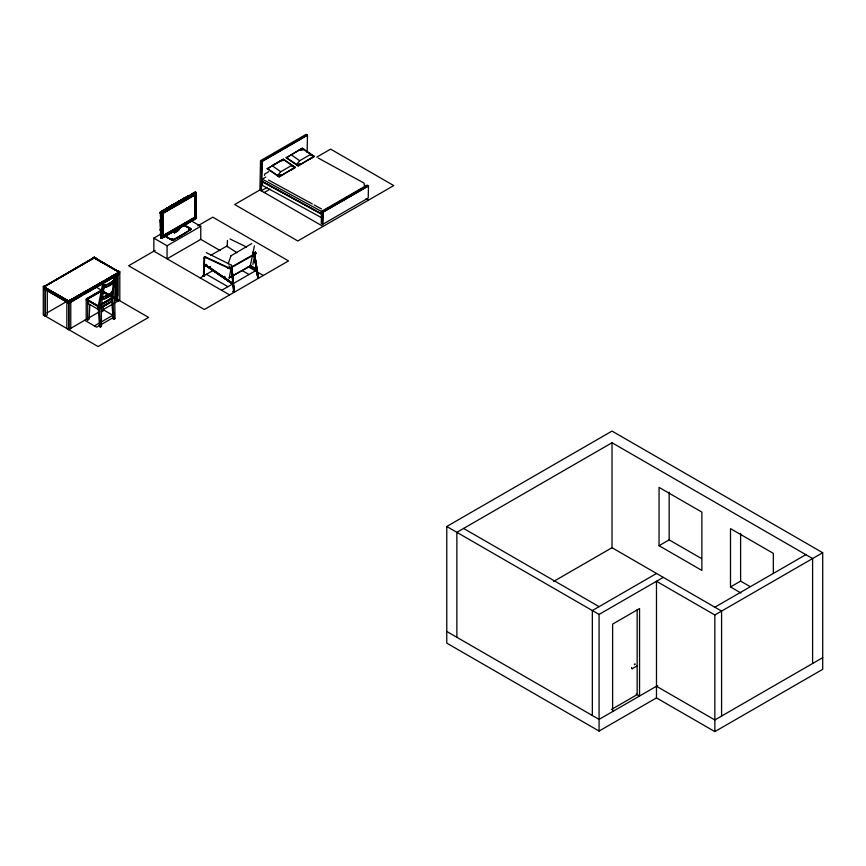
<?xml version="1.0" encoding="UTF-8"?>
<svg xmlns="http://www.w3.org/2000/svg" width="866" height="866" viewBox="0 0 866 866"><rect width="100%" height="100%" fill="white"/><g stroke="black" fill="none" stroke-linecap="round" stroke-linejoin="round"><path stroke-width="1.3" d="M116.694 273.916L72.127 299.452L68.825 301.13L66.855 300.177L66.823 328.55L68.825 329.6L68.815 301.693L66.855 300.177L67.072 302.234L68.75 303.219L68.771 301.043L86.34 291.106L68.771 301.043L70.676 300.037L70.666 302.256L68.879 303.241L68.771 301.043L119.378 271.956L119.389 274.078L117.624 275.117L117.657 272.909L119.411 271.848L117.808 270.744L119.811 271.783L119.811 300.199L117.776 301.379L115.849 300.166L115.849 274.998M117.776 301.379L117.808 273.007L119.811 271.783M160.589 219.488L160.589 213.74M160.859 224.142L160.87 226.524M160.589 221.642L160.87 223.774M160.556 216.294L161.314 211.607L194.579 192.425C197.48 192.577 195.283 195.337 196.008 193.086L195.64 218.286L162.169 237.685C160.405 237.024 162.602 239.222 160.816 237.349L160.968 212.711M160.881 237.879L160.719 213.068L161.422 211.889M161.92 211.889L163.284 211.185L161.195 213.339L161.184 237.522L162.094 237.977M161.769 238.085L161.964 212.202M162.851 235.855L162.786 213.426L194.763 195.034L194.763 217.431L162.851 235.855L162.851 213.447M195.413 193.789L195.467 192.566M195.792 218.405L195.922 192.479M196.127 192.653L196.398 217.106L195.391 218.936L161.715 238.237L195.391 218.936L196.268 217.301L196.008 192.458M204.051 275.843L203.51 275.529L204.051 275.843L204.593 257.667L205.653 256.996M229.198 278.17L231.601 265.342M252.894 264.487L255.297 251.66M446.769 631.455L446.769 526.496L612.024 431.084L822.7 552.714L822.7 669.342L714.851 731.608L656.482 697.909L599.077 731.056L446.769 643.124L446.769 631.455L599.077 719.397L657.586 685.612M663.215 577.395L599.077 614.427L599.077 731.056M612.619 711.571L612.619 624.105L639.552 608.549L639.552 696.026L636.185 694.077M656.482 697.909L656.482 581.281L714.851 614.979L822.7 552.714M714.851 614.979L714.851 731.608M110.891 267.399L119.227 272.238L119.183 274.013L84.76 293.866M160.556 231.428L159.983 229.62L161.141 230.237M195.77 211.542L195.943 199.959M102.751 281.861L100.315 283.258L119.389 272.227L94.329 257.851L44.014 286.96L44.004 288.714L68.804 303.154L80.863 296.118M160.665 217.388C159.582 212.982 162.808 208.803 160.556 213.934M68.771 301.043L44.014 286.96L43.928 288.822L43.701 286.494L45.465 285.466L43.3 286.549L43.3 314.964L45.259 316.09L47.294 314.921L47.294 290.067M162.104 237.836C161.26 237.836 161.79 238.637 161.184 236.418M43.733 288.649L43.787 286.917L94.307 257.808L106.583 264.942M87.661 320.052L87.78 300.686L86.21 299.777L86.21 319.218L87.661 320.052L89.101 319.229L89.815 304.843M103.032 306.099L102.989 311.197L101.571 312.031L101.365 306.64M109.96 277.358L119.378 271.956L94.232 257.44L43.722 286.852L68.76 301.303L68.75 303.219L119.389 274.078L119.411 271.848M195.997 192.847C194.32 192.458 196.485 192.523 195.922 193.832L195.532 192.674L192.079 194.655L195.164 192.707L195.954 192.956L195.64 218.286L195.943 215.298M160.589 213.382L161.044 211.91L165.265 209.442M195.402 194.688L195.38 192.696L196.019 193.659L195.857 193.064M160.611 224.511L160.621 225.831L160.838 224.662M231.103 255.719L251.692 243.627M160.578 217.572L161.044 211.91M254.388 245.868L250.252 266.122L229.133 277.78L249.949 266.089M323.05 226.394L259.919 190.011L260.536 160.675L262.03 161.498L307.484 135.183L306.044 134.392L260.536 160.675M262.474 181.622L262.452 185.4L322.195 218.037L322.271 214.216L262.539 181.579L322.325 214.324M264.433 175.397L264.812 173.969L268.72 171.684M307.116 152.546L307.484 135.258M321.524 211.391L321.275 223.536L322.704 224.326L368.223 198.043L368.472 185.909L367.032 185.108L321.524 211.391L323.018 212.213L322.65 224.283L322.964 212.105L368.472 185.909L322.899 212.213L262.236 179.121L262.246 181.752L321.979 214.389L322.098 211.824L366.372 186.19L321.979 211.824L321.979 214.389M256.531 270.257L254.041 254.431L254.572 254.095L258.425 277.65L257.765 277.434L254.128 254.42L256.531 270.257L250.144 265.678M68.695 303.111L43.787 288.757L43.895 287.068L68.728 301.509L68.804 303.154L68.728 301.509L119.389 272.227L94.232 257.44L43.722 286.852L68.923 301.509L69.973 300.719M160.881 213.512L161.087 238.41M254.052 254.203L258.284 277.358L256.758 270.56L250.177 266.046M195.922 193.832L195.943 193.27M162.343 237.003L161.195 237.544L161.054 212.235M160.427 221.967L160.762 222.627M175.517 203.802L172.042 205.339L174.315 204.484M210.027 268.027L205.394 265.321L210.092 267.908L210.492 266.825L210.243 268.179M232.857 284.34L224.142 277.834L224.554 276.503L224.521 277.726L233.474 283.994L232.932 284.319L205.394 265.321L232.867 284.221L234.091 291.701L231.915 267.204L231.374 267.486L233.571 291.625M203.51 275.843L204.062 257.657A2.013 1.158 60 0 1 205.361 256.834L229.533 268.103L255.275 253.489L255.254 252.255M66.855 300.221L68.739 301.26L70.676 300.037M68.739 301.26L68.739 329.665L70.774 328.42L70.774 300.177M161.054 220.722L160.264 220.256L160.719 230.324M175.387 203.25L173.676 204.906M70.666 302.256L68.75 303.219L68.836 301.076L77.042 296.367M160.589 236.364L161.249 237.879M227.184 246.799L227.444 240.423M179.868 201.28L178.656 201.367L179.727 200.739M169.519 207.266L167.733 207.656L167.798 208.262M119.389 274.078L119.227 272.238L108.64 266.176M115.752 278.809L114.68 298.424L115.026 318.526L113.89 319.186L113.11 318.742L111.617 298.802L113.706 279.123L115.07 278.332L115.752 278.809L114.399 279.599L112.829 299.495L113.89 319.186M160.556 234.827L160.556 233.322M172.81 239.233C171.814 238.518 172.204 240.131 172.561 238.897M250.317 265.873L256.596 270.668L257.895 277.737L254.572 254.095L258.284 277.358M118.642 274.295L119.411 272.368M195.922 211.109C197.394 213.469 194.341 222.4 195.943 216.587M181.979 200.078L180.399 200.511L181.6 200.284M163.782 210.568L162.57 210.806L163.035 210.384M114.323 287.382L115.07 278.332M210.092 267.908L210.189 266.815M210.189 267.009L210.092 268.157L224.142 277.834L224.554 276.698L224.088 277.705M210.492 266.825L210.243 267.908M224.142 277.834L224.24 276.492M224.554 276.503L224.521 277.726L233.246 283.702L231.915 267.204L234.091 291.701M279.112 176.881L295.219 167.268L283.344 159.171L267.248 168.773L279.112 176.881L295.219 167.268L290.77 165.947L280.746 171.739L277.564 175.462L282.164 174.802M298.099 165.915L314.206 156.313L302.331 148.205L286.224 157.807L298.099 165.915L314.206 156.313L309.725 154.927L299.69 160.719L296.551 164.508L301.151 163.847M280.292 161.238L283.344 159.171M288.432 158.532L286.224 157.807L302.331 148.205M195.889 214.963L195.554 218.589M159.961 213.242L160.437 212.018M101.863 297.125L101.701 299.539L101.863 297.125A15.112 9.797 7 0 0 104.461 296.432A23.404 15.198 7.1 0 0 106.096 295.858M109.365 283.247A17.017 10.987 6.8 0 1 103.639 285.369L103.465 287.783A13.336 8.649 7 0 0 105.739 287.263M103.465 287.783L103.639 285.369M103.4 287.642A16.671 10.825 7.1 0 0 108.867 285.672A23.967 15.523 6.9 0 0 110.134 284.968A19.734 12.828 7.3 0 0 112.158 283.539A14.029 9.104 7.3 0 0 113.782 281.602L114.009 279.372L114.031 281.688A13.326 8.649 7.3 0 1 112.818 283.247A20.589 13.369 7.2 0 1 105.749 287.274M107.817 297.092A24.205 15.707 7.1 0 0 110.978 294.938A21.217 13.78 7.2 0 0 111.389 294.548A14.7 9.515 6.7 0 0 112.742 292.892L113.024 290.673L113.035 292.989A15.556 10.067 6.7 0 1 111.4 294.819M179.522 227.347C181.016 230.757 168.491 235.693 177.682 230.962M172.994 230.876L174.672 232.705L175.322 229.761M160.859 222.908L160.859 223.547M161.433 237.804L164.399 235.725M181.698 200.23L180.453 200.317L181.871 200.133M166.662 208.944L165.319 209.15L167.116 208.684M160.903 238.02L160.589 212.982L160.838 212.473L161.108 237.76L161.682 211.986M104.353 285.39L101.235 306.185L101.484 326.352L100.348 327.012L99.568 326.558L98.15 306.564L102.307 285.704L103.671 284.914L104.353 285.39L102.989 286.181L99.373 307.268L100.348 327.012M165.06 235.985L171.381 239.676L174.109 239.222L173.211 240.153L190.812 229.49L190.368 228.353L183.863 224.63M174.218 205.08L173.178 204.517L174.694 204.279M102.08 293.92L103.671 284.914M186.309 197.556L184.934 197.816L186.158 197.665M168.285 207.818L169.281 206.768M165.33 209.074L166.976 208.738M194.861 218.817L195.911 216.738L195.315 218.513L195.889 217.604M167.257 208.576L166.034 208.728L168.892 207.634M164.399 209.594L165.254 209.724L163.761 209.962L164.962 209.886M184.458 198.011L183.668 198.617L185.324 198.141L184.317 198.108M168.967 207.58L167.192 207.981M166.359 236.158L166.737 235.53L166.12 236.072M175.008 203.467L174.218 204.084L175.603 203.748M172.107 238.875L172.15 239.579M195.608 192.674L161.866 211.997L161.195 213.339M162.256 211.78L161.13 212.83M171.003 205.772L169.833 206.606L171.132 206.368L170.126 206.292M184.09 198.217L185.227 198.195L184.112 198.877M161.26 213.09L161.671 212.354M176.101 202.828L177.617 202.59L175.744 203.045L176.891 203.012M250.177 265.765L256.596 270.668L257.094 270.224L254.496 254.106L256.856 269.932L250.393 265.505M188.885 195.456L188.019 196.106L189.221 195.878L187.727 196.117L188.972 196.041L188.268 196.127M231.103 255.557L228.148 263.805M177.422 202.698L176.188 202.785L176.826 202.406M186.19 197.015C188.517 196.928 185.443 197.047 187.532 196.246M170.223 206.379L171.522 206.108L170.201 206.238M185.67 197.318L185.118 197.784L186.233 197.61M171.306 205.762L172.02 205.188M181.925 199.472L183.419 199.234L182.585 199.765M183.311 198.823L184.794 198.455L183.581 198.531M187.695 196.777L186.374 196.907L187.273 196.701M178.331 202.179L177.205 202.2L178.959 201.81L177.487 202.189L177.931 201.778M160.708 212.949L161.769 211.997M167.03 208.078L168.242 208.002L166.662 208.284M179.197 228.624L179.338 228.267M183.668 199.083L182.196 199.321L183.332 199.288M175.408 230.378L175.322 229.836M159.994 212.993L160.253 212.3M183.614 199.137C179.857 199.451 187.153 198.043 183.289 198.693M174.521 232.618L175.3 229.176M179.154 229.209L178.537 230.302M179.24 229.003L179.641 227.228M163.284 211.185L161.249 212.83L161.693 212.192M196.117 217.745L195.175 219.206M45.443 285.542L43.701 286.494L45.497 287.544L45.508 289.785L43.787 288.757L44.837 288.183M119.346 272.238L94.242 257.992L103.498 263.134M204.062 257.981L205.112 257.31L229.555 268.622L255.546 253.954L256.13 253.143L255.448 252.244M204.593 257.992L205.404 257.473M161.325 212.787L161.769 212.148L161.401 212.571M260.601 160.632L262.03 161.498L261.413 190.769L259.919 190.011M262.301 179.078L265.797 177.054M160.632 237.306L161.563 237.609L161.26 234.145M161.855 211.834L161.314 212.376L162.613 211.109M195.943 217.377L195.911 216.5L195.922 217.193M161.238 212.322L195.803 192.284M205.632 265.461L233.225 284.156L234.221 291.398L231.828 267.453M189.264 229.901C188.593 228.061 188.929 231.092 189.037 229.23M173.297 204.549L174.618 204.333M202.958 275.81L203.77 275.204L204.593 275.81L203.196 276.146M233.084 291.647L234.718 291.517L233.322 291.983M257.527 277.217L258.1 278.148L258.912 277.542L257.527 277.217L258.912 277.542M177.129 202.395L176.134 203.229L178.883 201.865L176.502 203.164M180.561 200.36L181.795 200.176M167.593 207.764L168.61 207.797M255.73 252.84L255.275 254.106L255.773 253.489L255.005 252.742M168.74 207.082L169.779 207.115M183.137 226.502C184.036 224.987 181.47 227 183.56 226.167M161.13 211.78L160.481 212.614M195.283 192.328L195.51 192.901M96.267 258.956L94.221 257.657M189.47 229.598L188.561 229.707L189.405 229.382M160.546 211.867L161.498 211.423M174.402 203.824L175.701 203.694M170.97 206.433L169.823 206.454M165.871 235.769L166.824 235.909M101.679 282.392L100.196 283.247M96.029 258.339L94.329 257.061L92.337 258.284L94.232 257.31L96.234 258.165M184.674 197.892L185.941 197.773L184.739 197.849M183.062 199.451L181.828 199.526M187.543 196.55L186.753 196.69L187.933 197.361M194.287 193.356L195.24 192.728L192.274 194.536L195.402 192.728L192.566 194.352M632.104 668.736L631.552 667.773L632.072 668.758L636.943 665.943M190.26 230.367C192.826 227.682 184.61 226.773 183.852 225.128M193.367 193.215L195.489 192.241M174.055 204.647L172.735 205.08M178.71 201.962L177.303 202.146L178.613 202.016M187.706 222.356L188.29 221.988M90.833 288.659L88.668 289.991M161.098 220.689L160.556 221.036L159.961 220.094M195.24 192.728L192.739 194.244M160.556 230.757L161.152 230.388M161.92 237.76L163.209 237.1M178.602 228.213L192.598 220.116L164.594 236.277M192.068 193.865L194.125 192.685M170.017 232.564L169.314 232.976M192.739 220.051L176.199 229.609M193.183 219.802L195.207 218.611M171.381 205.556L172.507 205.534M161.964 212.04L164.161 210.774M119.291 274.035L119.194 272.27L68.836 301.076L68.75 303.219L78.102 297.72M185.67 223.536L186.331 223.147M186.439 223.688L192.598 220.116M177.119 238.031L186.504 232.618M161.726 211.391L163.1 210.59M182.845 225.16L183.57 224.738M87.39 290.391L81.025 294.072M188.009 195.965L189.156 195.933M104.017 281.039L102.902 281.688M175.885 203.597L174.856 203.564M184.923 198.346L183.722 198.433L185.216 198.238M182.878 199.548L181.763 199.57M194.763 195.034L162.786 213.426M307.419 135.139L261.976 161.39L261.294 190.769L267.248 187.402M270.257 167.03L267.248 168.773L269.445 169.487M271.372 166.391L279.177 161.888M229.609 294.916L153.856 251.183L153.856 238.128L160.827 234.112M162.84 235.714L194.644 217.355L194.644 195.099M169.379 232.932L171.62 231.644M175.495 229.403L176.123 229.046M178.331 227.769L180.604 226.448M191.624 220.094L192.653 219.499M46.818 312.983L67.483 301.054M155.176 250.415L128.612 265.765L204.354 309.498L288.53 260.904L212.776 217.171L197.762 225.842M261.326 189.134L234.675 204.528L297.796 240.975L393.749 185.573L330.617 149.125L316.718 157.157M174.12 239.676L173.785 239.871A1.808 1.039 -0.1 0 1 172.529 240.218L164.648 236.082M78.936 295.284L79.596 294.895M87.931 290.078L98.843 283.777M99.438 283.431L103 281.374M72.484 299.452L76.403 297.19M167.073 245.76L200.75 226.329L200.75 239.373L167.073 258.815L167.073 245.76L153.856 238.128M264.303 192.479L270.127 189.113M86.351 298.976L101.56 290.197L86.351 298.976L98.02 305.741M86.21 299.777L101.549 290.933M87.087 299.43L101.56 291.073M86.351 299.43L98.02 306.163L112.493 297.742L102.653 292.059M112.385 298.359L98.02 306.488L98.02 309.281L87.877 303.425L87.877 300.621L98.378 306.694L113.262 298.099M111.887 301.13L98.15 309.065L112.115 301.26M98.02 309.281L111.995 301.216M98.161 309.563L112.385 301.357M68.63 329.545L86.99 318.948M89.274 317.627L99.633 311.641M103.065 309.671L119.129 300.394M210.763 255.34L226.751 246.117L237.003 252.731M94.416 325.919L112.851 315.278L103.097 309.649M113.879 317.205L96.591 327.175L84.662 320.29M206.552 264.336L204.224 266.306L206.822 264.801M99.568 326.558L101.484 326.352M113.11 318.742L115.026 318.526M200.154 277.91L212.917 270.538M221.642 290.316L255.308 270.885M812.6 663.508L812.6 558.548L612.024 442.743L456.869 532.33L456.869 637.289M553.591 581.443L612.024 547.713L612.024 442.743M659.048 545.699L701.871 570.423L701.871 512.109L659.048 487.385L659.048 545.699L669.147 539.864L701.557 558.581M656.482 573.508L592.344 610.541L592.344 715.5M773.327 573.249L773.327 553.363L730.503 528.639L730.503 586.953L740.603 581.118L749.859 586.466M714.851 607.207L805.867 554.651M611.385 709.503L637.149 694.629L637.149 609.848M822.7 657.673L714.851 719.949L656.482 686.251M179.652 227L180.842 226.34M290.381 170.364L295.176 167.603L283.312 159.496M309.368 159.409L314.163 156.638L302.299 148.541M164.204 235.92L162.949 236.635M182.001 226.253L179.035 227.942L190.033 221.62M72.127 299.452L73.718 298.543M180.236 201.074L178.732 201.313L180.16 201.129M176.426 238.41L181.416 235.606M89.111 289.655L90.27 289.006M180.182 200.468L181.514 200.338L180.312 200.414M74.357 298.175L77.366 296.518M176.318 203.272L179.316 201.648M171.089 205.718L173.07 205.22M163.945 209.864L165.07 209.832M184.328 198.715L183.094 198.79M172.334 205.643L171.219 205.664M161.985 211.607L161.357 211.791M178.732 201.313L180.052 201.183M175.939 202.936L177.519 202.655M182.131 199.364L183.235 199.342M171.825 205.296L173.135 205.166M195.034 192.847L196.019 193.215M194.341 192.555L195.489 192.09L195.889 192.663M168.318 207.342L169.433 207.32M183.376 226.275L182.737 226.21L183.376 226.351M119.194 272.27L119.097 274.067M172.54 239.2L171.858 238.984M228.353 267.789L230.951 268.146L228.213 268.449M203.196 276.016L204.354 276.016M257.527 278.008L258.674 278.008M233.322 291.853L234.48 291.983M160.784 236.786L161.076 236.732M299.311 149.948L303.912 149.288L301.13 148.898M299.279 150.273L303.879 149.612M280.324 160.914L284.925 160.242L282.11 159.799L272.108 165.655L280.746 171.739M301.119 164.172L296.518 164.832L299.344 165.2M277.531 175.798L282.132 175.138M254.041 254.431L258.425 277.65M160.318 220.592L160.015 220.061M188.084 195.922L189.329 195.835M162.96 210.763L162.278 210.806L163.706 210.622M231.471 267.237L232.986 283.604M186.374 196.907L187.576 196.831M183.819 198.379L185.032 198.292M165.936 208.706L166.748 208.652M163.003 210.709L162.278 210.806L163.436 210.784M187.749 196.723L186.58 196.939M174.726 203.618L175.96 203.542M165.125 209.171L166.792 208.836M174.553 203.726L175.787 203.651M170.017 206.346L171.241 206.27M184.826 197.794L186.049 197.719M182.293 199.267L183.505 199.191M175.657 203.088L177.162 202.861M169.682 206.552L171.338 206.216M173.557 204.3L174.845 204.224M172.107 205.134L173.341 205.058M168.675 207.126L169.888 207.061M163.761 209.962L165.319 209.68M162.148 210.903L163.338 210.839M229.977 238.951L246.485 247.016M206.281 252.634L231.525 265.212M195.142 192.674L195.759 192.793M171.219 239.503L172.182 239.752M228.115 268.265L228.765 268.46L228.18 267.995M68.879 301.357L43.895 287.068M224.305 277.585L210.395 267.984M318.233 158.056L363.785 182.942L364.315 183.928M363.98 184.869L366.318 186.147M268.547 180.041L312.301 203.954M314.12 204.95L321.524 208.998M43.3 286.549L45.303 287.728L45.259 316.09L45.216 287.728M177.378 229.782L178.407 230.378L179.23 227.379M366.156 198.801L368.494 200.154M190.834 220.603L200.75 226.329M183.96 225.322L190.098 228.862L190.52 229.901L173.016 240.023L171.176 239.795L164.756 235.833M200.349 239.146L220.159 250.588M248.131 266.728L263.275 275.475M242.242 270.593L249.029 274.511M206.433 274.284L227.931 286.689M730.503 586.953L740.917 592.972M612.024 547.713L721.584 611.093L721.584 716.063M96.169 287.133L148.584 317.4L98.085 346.552L43.376 314.964M102.729 291.322L112.071 296.713M102.653 291.701L112.493 297.384L98.02 306.163M87.087 299.788L98.02 306.099M463.602 528.444L599.077 606.655M64.474 298.867L66.931 300.296M44.599 287.393L46.223 288.324M46.526 288.508L47.598 289.125M49.492 290.218L50.38 290.727M52.469 291.939L53.465 292.513M54.287 292.989L54.839 293.303M56.225 294.104L57.816 295.035M59.061 295.75L60.436 296.54M60.88 296.8L62.136 297.525M62.763 297.882L63.932 298.564M446.769 526.496L599.077 614.427M117.657 272.909L117.733 295.717M194.969 192.284L195.413 192.88M229.479 266.392L228.905 265.949M286.267 157.482L298.131 165.59M267.28 168.437L279.155 176.545M250.512 265.689L257.094 270.224L250.155 265.353M250.047 266.035L256.65 270.593L257.895 277.737M205.686 264.877L233.463 283.94M113.706 279.123L114.399 279.599M102.307 285.704L102.989 286.181M291.095 154.689L299.69 160.719M250.458 265.581L257.094 270.224M232.867 284.221L224.305 277.856L224.24 276.687M190.661 228.613L190.812 229.49M252.601 252.266L253.153 252.688M190.856 228.927L190.368 228.397L190.866 229.154M195.218 192.36L195.402 192.977M255.546 253.954L255.015 253.662M230.421 267.832L230.681 267.681M229.512 267.973L229.555 268.622M195.943 216.262L195.922 215.991M160.838 213.188L160.924 213.729M160.448 232.932L160.535 233.766M161.184 213.469L161.26 230.919M114.009 312.745L114.247 318.082M100.499 320.539L100.705 325.897M160.264 220.256L160.34 229.782M115.838 275.475L115.882 300.285M740.603 533.413L740.603 581.118M669.147 492.159L669.147 539.864M233.896 291.052L233.322 291.182M203.77 275.204L203.196 275.345M98.378 306.694L98.378 309.194M196.268 217.301A1.515 0.877 -60 0 1 195.391 218.936M114.052 279.393A14.029 9.115 7.4 0 1 112.407 281.309A20.946 13.618 7.3 0 1 109.517 283.355M114.301 279.469A12.741 8.249 6.8 0 1 113.37 280.703A15.458 10.056 7.5 0 1 113.11 281.039A18.738 12.167 7.2 0 1 112.667 281.439M112.645 281.428A19.929 12.914 7 0 1 110.935 282.749A21.109 13.737 7.4 0 1 106.085 285.12M105.988 285.011A13.347 8.628 6.9 0 1 103.725 285.542M113.002 290.673A14.722 9.515 6.5 0 1 111.595 292.297M113.338 290.781A14.614 9.494 7.4 0 1 112.147 292.264A19.377 12.568 7.1 0 1 111.714 292.621A24.594 15.924 6.9 0 1 107.871 295.219A23.198 15.003 6.9 0 1 104.613 296.594A18.911 12.232 6.9 0 1 103.996 296.789A14.484 9.353 6.8 0 1 101.961 297.287M111.692 292.351A21.185 13.759 7.3 0 1 111.27 292.73A24.421 15.859 7.2 0 1 107.72 295.1M111.519 294.873A24.605 15.999 7.3 0 1 107.676 297.493M107.763 297.06A26.034 16.844 6.9 0 1 107.059 297.428A22.743 14.69 6.8 0 1 104.494 298.489A20.936 13.488 6.7 0 1 103.801 298.694M107.611 297.449A22.689 14.69 6.9 0 1 105.977 298.218M107.633 295.035A21.823 14.083 6.7 0 1 106.02 295.793M106.042 298.283A24.053 15.675 7.3 0 1 104.764 298.781M104.634 298.64A18.868 12.146 6.7 0 1 103.682 298.954A14.506 9.309 6.6 0 1 101.647 299.441M103.866 298.77A14.592 9.461 7 0 1 101.593 299.344M196.019 211.272L196.019 217.42L196.019 211.272M634.421 664.579L635.157 663.984L634.432 664.482M163.154 210.33L162.7 211.023L163.219 210.276M171.749 205.35L172.973 205.274L171.652 205.404M164.269 209.659L165.428 209.626L164.269 209.659M166.824 208.197L168.058 208.111L166.824 208.197M196.214 193.021L161.845 212.863L161.845 238.118L196.214 218.275L196.214 193.021"/></g></svg>
